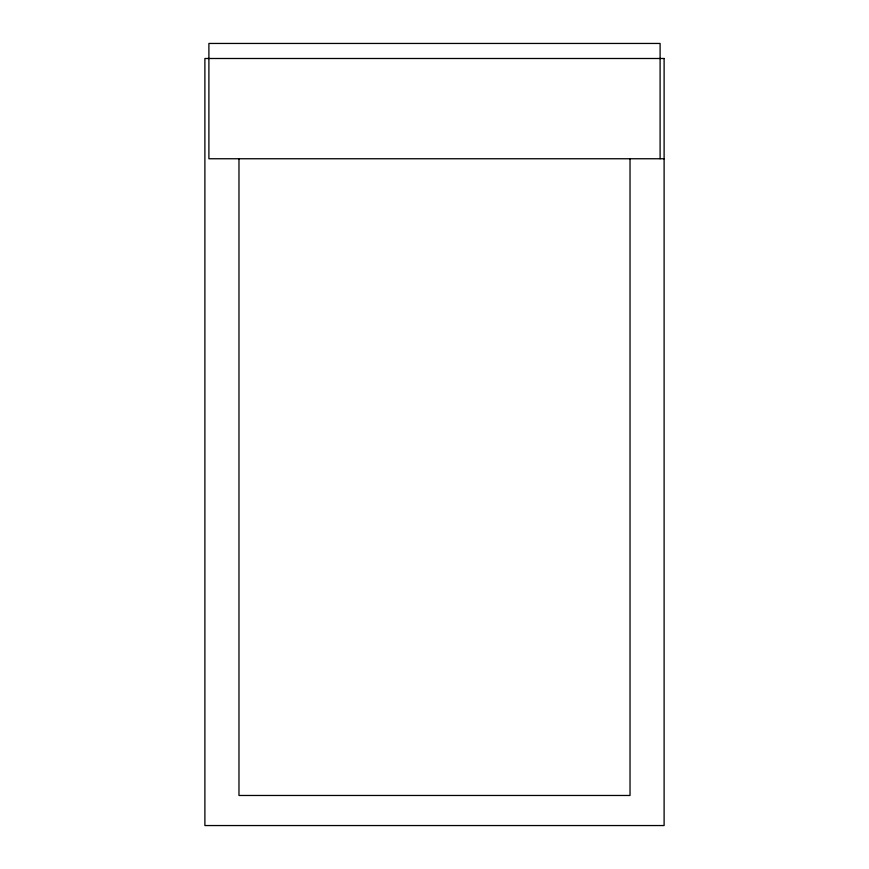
<?xml version="1.0" encoding="UTF-8"?>
<svg xmlns="http://www.w3.org/2000/svg" width="869" height="869" viewBox="0 0 869 869"><rect width="100%" height="100%" fill="white"/><g stroke="black" fill="none" stroke-linecap="round" stroke-linejoin="round"><path stroke-width="1.3" d="M664.112 158.755L208.897 158.755L208.897 43.45L660.103 43.45L660.103 158.755M630.025 158.755L630.025 795.472L238.975 795.472L238.975 158.755M664.112 58.495L204.888 58.495L204.888 825.55L664.112 825.55L664.112 58.495"/></g></svg>
